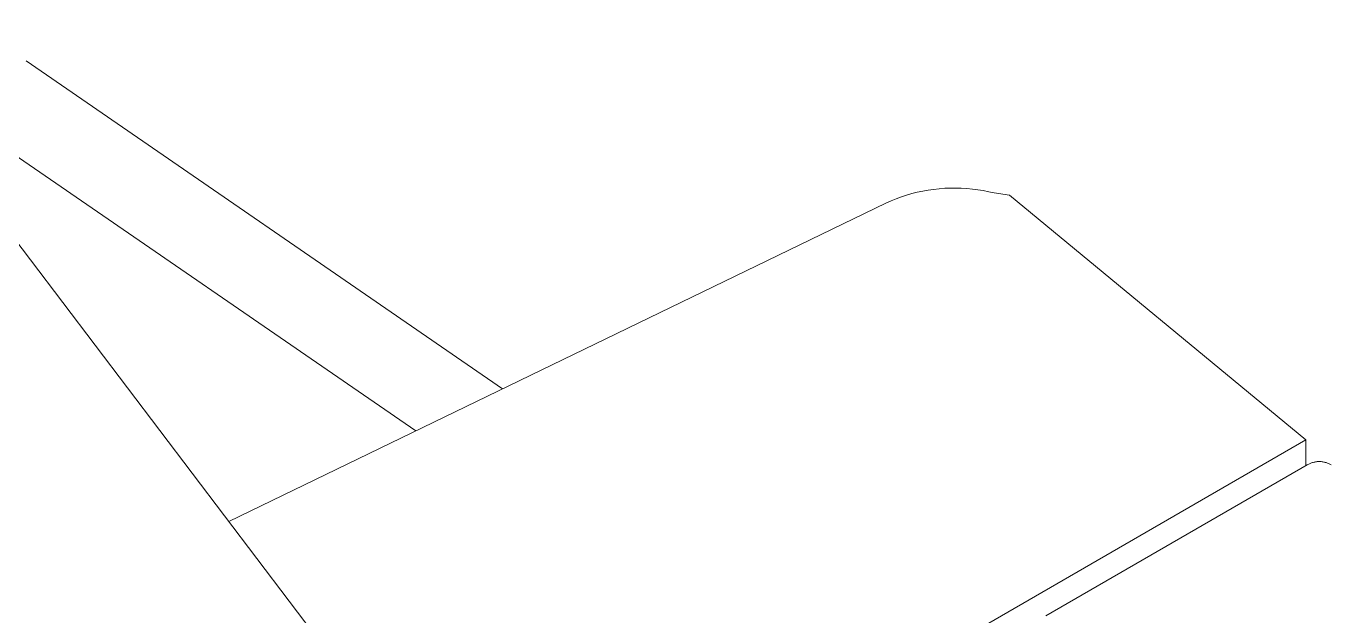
# Model space of a CAD drawing. Header units: millimetres. Extents: x -279 to 4999, y 61 to 3536.
# Drawn here: x 3549.5 to 3690, y 2131.1 to 2194.6 of the extents above; entities that cross this region are included whole.
import ezdxf

# ---------------------------------------------------------------- set-up
doc = ezdxf.new("R2010")
doc.units = ezdxf.units.MM
doc.layers.add('ZANO_R', color=7, linetype='Continuous', lineweight=0)

msp = doc.modelspace()

# ---------------------------------------------------------------- linework, layer by layer
at = {"layer": 'ZANO_R'}
for p, q in [((3530.85, 2194.59), (3618.67, 2078.87)), ((3549.49, 2190.87), (3600.82, 2155.55)), ((3591.46, 2151.02), (3544.36, 2183.42)), ((3642.66, 2175.79), (3642.11, 2175.55)), ((3643.21, 2176.01), (3642.66, 2175.79)), ((3643.77, 2176.22), (3643.21, 2176.01)), ((3644.34, 2176.4), (3643.77, 2176.22)), ((3644.91, 2176.56), (3644.34, 2176.4)), ((3645.49, 2176.71), (3644.91, 2176.56)), ((3646.07, 2176.83), (3645.49, 2176.71)), ((3646.66, 2176.94), (3646.07, 2176.83)), ((3647.25, 2177.02), (3646.66, 2176.94)), ((3647.85, 2177.09), (3647.25, 2177.02)), ((3648.44, 2177.13), (3647.85, 2177.09)), ((3649.04, 2177.16), (3648.44, 2177.13)), ((3649.63, 2177.16), (3649.04, 2177.16)), ((3650.23, 2177.15), (3649.63, 2177.16)), ((3650.83, 2177.11), (3650.23, 2177.15)), ((3651.42, 2177.05), (3650.83, 2177.11)), ((3652.01, 2176.98), (3651.42, 2177.05)), ((3652.6, 2176.88), (3652.01, 2176.98)), ((3653.19, 2176.77), (3652.6, 2176.88)), ((3653.77, 2176.63), (3653.19, 2176.77)), ((3653.77, 2176.63), (3655.41, 2176.41)), ((3655.41, 2176.41), (3687.35, 2150.05)), ((3571.32, 2141.26), (3642.11, 2175.55)), ((3687.35, 2150.05), (3602.03, 2100.79)), ((3687.35, 2150.05), (3687.35, 2147.29)), ((3688.14, 2147.63), (3688.23, 2147.66)), ((3688.23, 2147.66), (3688.31, 2147.67)), ((3688.31, 2147.67), (3688.4, 2147.69)), ((3688.4, 2147.69), (3688.48, 2147.7)), ((3688.48, 2147.7), (3688.57, 2147.71)), ((3688.57, 2147.71), (3688.66, 2147.71)), ((3688.66, 2147.71), (3688.75, 2147.72)), ((3688.75, 2147.72), (3688.83, 2147.72)), ((3688.83, 2147.72), (3688.92, 2147.71)), ((3688.92, 2147.71), (3689.01, 2147.71)), ((3689.01, 2147.71), (3689.09, 2147.7)), ((3689.09, 2147.7), (3689.18, 2147.69)), ((3689.18, 2147.69), (3689.27, 2147.67)), ((3689.27, 2147.67), (3689.35, 2147.66)), ((3689.35, 2147.66), (3689.44, 2147.63)), ((3659.32, 2131.1), (3687.5, 2147.37)), ((3687.5, 2147.37), (3687.57, 2147.41)), ((3687.57, 2147.41), (3687.65, 2147.45)), ((3687.65, 2147.45), (3687.73, 2147.49)), ((3687.73, 2147.49), (3687.81, 2147.52)), ((3687.81, 2147.52), (3687.89, 2147.56)), ((3687.89, 2147.56), (3687.97, 2147.59)), ((3687.97, 2147.59), (3688.06, 2147.61)), ((3688.06, 2147.61), (3688.14, 2147.63)), ((3689.44, 2147.63), (3689.52, 2147.61)), ((3689.52, 2147.61), (3689.6, 2147.59)), ((3689.6, 2147.59), (3689.69, 2147.56)), ((3689.69, 2147.56), (3689.77, 2147.52)), ((3689.77, 2147.52), (3689.85, 2147.49)), ((3689.85, 2147.49), (3689.93, 2147.45)), ((3689.93, 2147.45), (3690, 2147.41)), ((3690, 2147.41), (3690.08, 2147.37))]:
    msp.add_line(p, q, dxfattribs=at)

doc.saveas('drawing.dxf')
